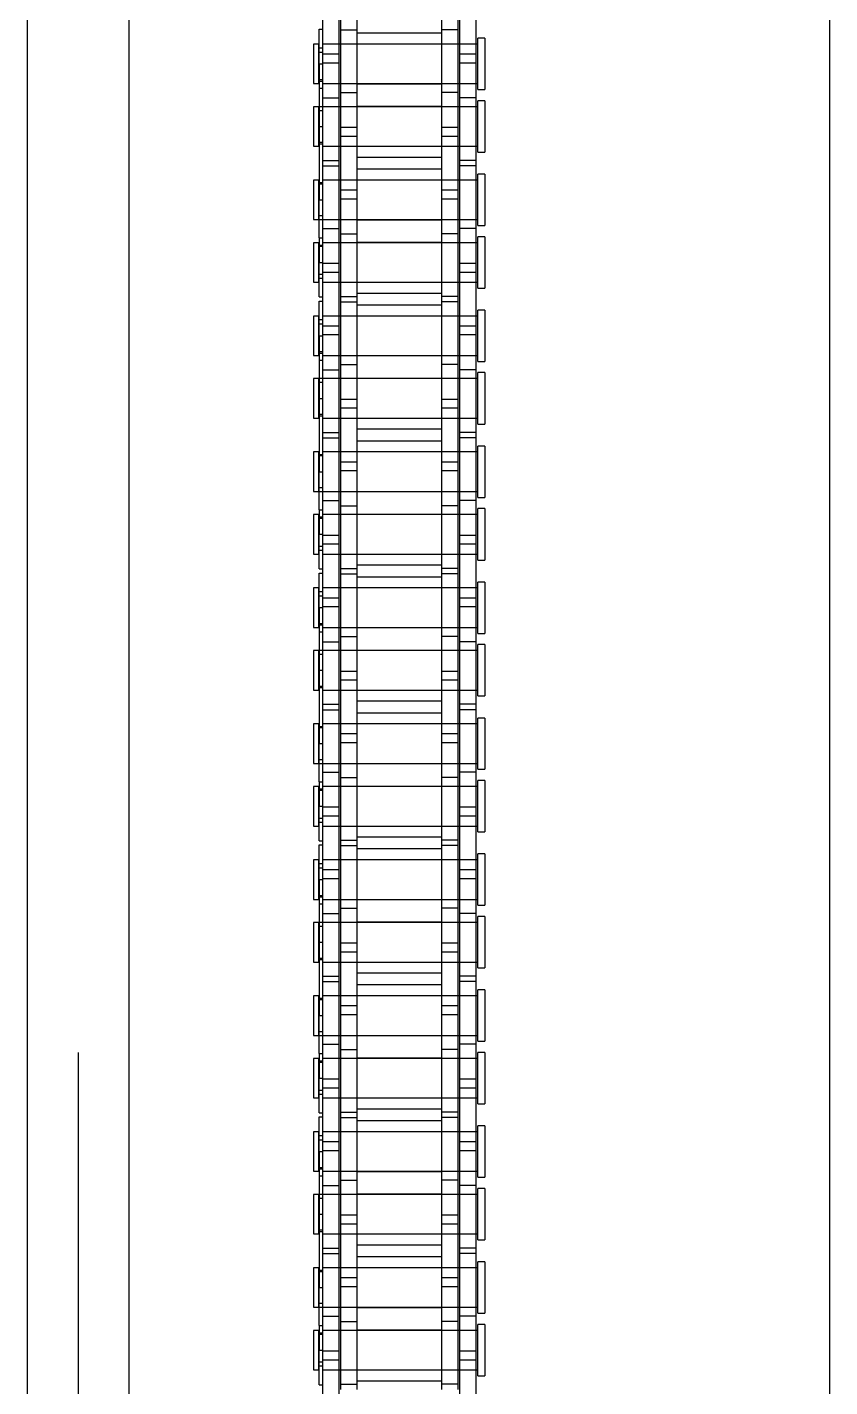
# Model space of a CAD drawing. Header units: metres. Extents: x 0 to 63075, y 0 to 44550.
# Drawn here: x 14315.3 to 14390.3, y 27706.1 to 27833.1 of the extents above; entities that cross this region are included whole.
import ezdxf

# ---------------------------------------------------------------- set-up
doc = ezdxf.new("R2010")
doc.units = ezdxf.units.M
doc.header["$LTSCALE"] = 75
doc.linetypes.add('HIDDEN2', pattern=[4.7625, 3.175, -1.5875])
for name, color, linetype in [('SDM', 7, 'Continuous'), ('SL4', 4, 'Continuous'), ('ST1', 7, 'HIDDEN2')]:
    doc.layers.add(name, color=color, linetype=linetype)

# ---------------------------------------------------------------- blocks, each defined once
blk = doc.blocks.new('A$Ca53c419a')
at = {"layer": 'SL4'}
for p, q in [((3664.71, 495.77), (2339.74, 495.77)), ((2339.74, 486.24), (3664.71, 486.24)), ((2339.74, 420.77), (3664.71, 420.77))]:
    blk.add_line(p, q, dxfattribs=at)
at = {"layer": 'ST1'}
for p, q in [((3664.71, 491), (2339.74, 491)), ((2339.74, 486.24), (3664.71, 486.24)), ((3281.57, 469), (3277.88, 469)), ((3277.88, 469), (3277.88, 468.53)), ((3281.57, 468.53), (3281.57, 469)), ((3287.42, 469), (3283.73, 469)), ((3283.73, 469), (3283.73, 468.53)), ((3287.42, 468.53), (3287.42, 469)), ((3294.27, 469), (3290.58, 469)), ((3290.58, 469), (3290.58, 468.53)), ((3294.27, 468.53), (3294.27, 469)), ((3300.12, 469), (3296.43, 469)), ((3296.43, 469), (3296.43, 468.53)), ((3300.12, 468.53), (3300.12, 469)), ((3306.97, 469), (3303.28, 469)), ((3303.28, 469), (3303.28, 468.53)), ((3306.97, 468.53), (3306.97, 469)), ((3312.82, 469), (3309.13, 469)), ((3309.13, 469), (3309.13, 468.53)), ((3312.82, 468.53), (3312.82, 469)), ((3319.67, 469), (3315.98, 469)), ((3315.98, 469), (3315.98, 468.53)), ((3319.67, 468.53), (3319.67, 469)), ((3325.52, 469), (3321.83, 469)), ((3321.83, 469), (3321.83, 468.53)), ((3325.52, 468.53), (3325.52, 469)), ((3332.37, 469), (3328.68, 469)), ((3328.68, 469), (3328.68, 468.53)), ((3332.37, 468.53), (3332.37, 469)), ((3338.22, 469), (3334.53, 469)), ((3334.53, 469), (3334.53, 468.53)), ((3338.22, 468.53), (3338.22, 469)), ((3345.07, 469), (3341.38, 469)), ((3341.38, 469), (3341.38, 468.53)), ((3345.07, 468.53), (3345.07, 469)), ((3350.92, 469), (3347.23, 469)), ((3347.23, 469), (3347.23, 468.53)), ((3350.92, 468.53), (3350.92, 469)), ((3357.77, 469), (3354.08, 469)), ((3354.08, 469), (3354.08, 468.53)), ((3357.77, 468.53), (3357.77, 469)), ((3363.62, 469), (3359.93, 469)), ((3359.93, 469), (3359.93, 468.53)), ((3363.62, 468.53), (3363.62, 469)), ((3370.47, 469), (3366.78, 469)), ((3366.78, 469), (3366.78, 468.53)), ((3370.47, 468.53), (3370.47, 469)), ((3376.32, 469), (3372.63, 469)), ((3372.63, 469), (3372.63, 468.53)), ((3376.32, 468.53), (3376.32, 469)), ((3383.17, 469), (3379.48, 469)), ((3379.48, 469), (3379.48, 468.53)), ((3383.17, 468.53), (3383.17, 469)), ((3389.02, 469), (3385.33, 469)), ((3385.33, 469), (3385.33, 468.53)), ((3389.02, 468.53), (3389.02, 469)), ((3395.87, 469), (3392.18, 469)), ((3392.18, 469), (3392.18, 468.53)), ((3395.87, 468.53), (3395.87, 469)), ((3401.72, 469), (3398.03, 469)), ((3398.03, 469), (3398.03, 468.53)), ((3401.72, 468.53), (3401.72, 469)), ((3278.8, 468.16), (3269.7, 468.16)), ((3276.5, 468.49), (3276.5, 468.16)), ((3276.5, 468.49), (3279.73, 468.49)), ((3277.88, 468.53), (3281.57, 468.53)), ((3277.88, 468.16), (3277.88, 466.64)), ((3277.88, 468.16), (3277.88, 453.66)), ((3278.25, 468.53), (3278.25, 468.16)), ((3278.62, 468.49), (3278.62, 468.16)), ((3279.66, 468.16), (3278.8, 468.16)), ((3278.8, 466.64), (3278.8, 468.16)), ((3288.75, 468.16), (3279.66, 468.16)), ((3279.66, 468.16), (3279.66, 466.64)), ((3279.73, 468.49), (3279.73, 468.16)), ((3282.02, 468.49), (3279.73, 468.49)), ((3281.2, 468.16), (3281.2, 468.53)), ((3281.35, 468.49), (3281.35, 468.16)), ((3281.57, 466.64), (3281.57, 468.16)), ((3281.57, 453.66), (3281.57, 468.16)), ((3282.02, 468.49), (3285.58, 468.49)), ((3282.02, 468.49), (3282.02, 468.16)), ((3282.9, 468.16), (3282.9, 466.64)), ((3283.73, 468.53), (3287.42, 468.53)), ((3283.73, 468.49), (3283.73, 466.64)), ((3283.73, 468.16), (3283.73, 453.66)), ((3284.1, 468.53), (3284.1, 468.16)), ((3285.58, 468.49), (3285.58, 468.16)), ((3298.28, 468.49), (3285.58, 468.49)), ((3287.05, 468.16), (3287.05, 468.53)), ((3287.19, 468.49), (3287.19, 468.16)), ((3287.42, 466.64), (3287.42, 468.16)), ((3287.42, 453.66), (3287.42, 468.16)), ((3288.75, 468.16), (3288.75, 466.64)), ((3295.1, 468.16), (3288.75, 468.16)), ((3289.25, 468.16), (3289.25, 466.64)), ((3290.58, 468.53), (3294.27, 468.53)), ((3290.58, 468.16), (3290.58, 466.64)), ((3290.58, 468.16), (3290.58, 453.66)), ((3290.81, 468.49), (3290.81, 468.16)), ((3290.95, 468.53), (3290.95, 468.16)), ((3292.43, 468.49), (3292.43, 468.16)), ((3293.9, 468.16), (3293.9, 468.53)), ((3294.27, 466.64), (3294.27, 468.49)), ((3294.27, 453.66), (3294.27, 468.16)), ((3295.1, 468.16), (3295.1, 466.64)), ((3304.2, 468.16), (3295.1, 468.16)), ((3295.98, 468.16), (3295.98, 468.49)), ((3296.43, 468.53), (3300.12, 468.53)), ((3296.43, 468.16), (3296.43, 466.64)), ((3296.43, 468.16), (3296.43, 453.66)), ((3296.66, 468.49), (3296.66, 468.16)), ((3296.8, 468.53), (3296.8, 468.16)), ((3298.28, 468.49), (3298.28, 468.16)), ((3298.28, 468.49), (3301.51, 468.49)), ((3298.35, 466.64), (3298.35, 468.16)), ((3299.21, 468.16), (3299.21, 466.64)), ((3299.38, 468.49), (3299.38, 468.16)), ((3299.75, 468.16), (3299.75, 468.53)), ((3300.12, 466.64), (3300.12, 468.16)), ((3300.12, 453.66), (3300.12, 468.16)), ((3301.51, 468.49), (3301.51, 468.16)), ((3301.9, 468.49), (3301.9, 468.16)), ((3301.9, 468.49), (3305.13, 468.49)), ((3303.28, 468.53), (3306.97, 468.53)), ((3303.28, 468.16), (3303.28, 466.64)), ((3303.28, 468.16), (3303.28, 453.66)), ((3303.65, 468.53), (3303.65, 468.16)), ((3304.02, 468.49), (3304.02, 468.16)), ((3305.06, 468.16), (3304.2, 468.16)), ((3304.2, 466.64), (3304.2, 468.16)), ((3314.15, 468.16), (3305.06, 468.16)), ((3305.06, 468.16), (3305.06, 466.64)), ((3305.13, 468.49), (3305.13, 468.16)), ((3307.42, 468.49), (3305.13, 468.49)), ((3306.6, 468.16), (3306.6, 468.53)), ((3306.75, 468.49), (3306.75, 468.16)), ((3306.97, 466.64), (3306.97, 468.16)), ((3306.97, 453.66), (3306.97, 468.16)), ((3307.42, 468.49), (3310.98, 468.49)), ((3307.42, 468.49), (3307.42, 468.16)), ((3308.3, 468.16), (3308.3, 466.64)), ((3309.13, 468.53), (3312.82, 468.53)), ((3309.13, 468.49), (3309.13, 466.64)), ((3309.13, 468.16), (3309.13, 453.66)), ((3309.5, 468.53), (3309.5, 468.16)), ((3310.98, 468.49), (3310.98, 468.16)), ((3323.68, 468.49), (3310.98, 468.49)), ((3312.45, 468.16), (3312.45, 468.53)), ((3312.59, 468.49), (3312.59, 468.16)), ((3312.82, 466.64), (3312.82, 468.16)), ((3312.82, 453.66), (3312.82, 468.16)), ((3314.15, 468.16), (3314.15, 466.64)), ((3320.5, 468.16), (3314.15, 468.16)), ((3314.65, 468.16), (3314.65, 466.64)), ((3315.98, 468.53), (3319.67, 468.53)), ((3315.98, 468.16), (3315.98, 466.64)), ((3315.98, 468.16), (3315.98, 453.66)), ((3316.21, 468.49), (3316.21, 468.16)), ((3316.35, 468.53), (3316.35, 468.16)), ((3317.83, 468.49), (3317.83, 468.16)), ((3319.3, 468.16), (3319.3, 468.53)), ((3319.67, 466.64), (3319.67, 468.49)), ((3319.67, 453.66), (3319.67, 468.16)), ((3320.5, 468.16), (3320.5, 466.64)), ((3329.6, 468.16), (3320.5, 468.16)), ((3321.38, 468.16), (3321.38, 468.49)), ((3321.83, 468.53), (3325.52, 468.53)), ((3321.83, 468.16), (3321.83, 466.64)), ((3321.83, 468.16), (3321.83, 453.66)), ((3322.06, 468.49), (3322.06, 468.16)), ((3322.2, 468.53), (3322.2, 468.16)), ((3323.68, 468.49), (3323.68, 468.16)), ((3323.68, 468.49), (3326.91, 468.49)), ((3323.75, 466.64), (3323.75, 468.16)), ((3324.61, 468.16), (3324.61, 466.64)), ((3324.78, 468.49), (3324.78, 468.16)), ((3325.15, 468.16), (3325.15, 468.53)), ((3325.52, 466.64), (3325.52, 468.16)), ((3325.52, 453.66), (3325.52, 468.16)), ((3326.91, 468.49), (3326.91, 468.16)), ((3327.3, 468.49), (3327.3, 468.16)), ((3327.3, 468.49), (3330.53, 468.49)), ((3328.68, 468.53), (3332.37, 468.53)), ((3328.68, 468.16), (3328.68, 466.64)), ((3328.68, 468.16), (3328.68, 453.66)), ((3329.05, 468.53), (3329.05, 468.16)), ((3329.42, 468.49), (3329.42, 468.16)), ((3330.46, 468.16), (3329.6, 468.16)), ((3329.6, 466.64), (3329.6, 468.16)), ((3339.55, 468.16), (3330.46, 468.16)), ((3330.46, 468.16), (3330.46, 466.64)), ((3330.53, 468.49), (3330.53, 468.16)), ((3332.82, 468.49), (3330.53, 468.49)), ((3332, 468.16), (3332, 468.53)), ((3332.15, 468.49), (3332.15, 468.16)), ((3332.37, 466.64), (3332.37, 468.16)), ((3332.37, 453.66), (3332.37, 468.16)), ((3332.82, 468.49), (3336.38, 468.49)), ((3332.82, 468.49), (3332.82, 468.16)), ((3333.7, 468.16), (3333.7, 466.64)), ((3334.53, 468.53), (3338.22, 468.53)), ((3334.53, 468.49), (3334.53, 466.64)), ((3334.53, 468.16), (3334.53, 453.66)), ((3334.9, 468.53), (3334.9, 468.16)), ((3336.38, 468.49), (3336.38, 468.16)), ((3349.08, 468.49), (3336.38, 468.49)), ((3337.85, 468.16), (3337.85, 468.53)), ((3337.99, 468.49), (3337.99, 468.16)), ((3338.22, 466.64), (3338.22, 468.16)), ((3338.22, 453.66), (3338.22, 468.16)), ((3339.55, 468.16), (3339.55, 466.64)), ((3345.9, 468.16), (3339.55, 468.16)), ((3340.05, 468.16), (3340.05, 466.64)), ((3341.38, 468.53), (3345.07, 468.53)), ((3341.38, 468.16), (3341.38, 466.64)), ((3341.38, 468.16), (3341.38, 453.66)), ((3341.61, 468.49), (3341.61, 468.16)), ((3341.75, 468.53), (3341.75, 468.16)), ((3343.23, 468.49), (3343.23, 468.16)), ((3344.7, 468.16), (3344.7, 468.53)), ((3345.07, 466.64), (3345.07, 468.49)), ((3345.07, 453.66), (3345.07, 468.16)), ((3345.9, 468.16), (3345.9, 466.64)), ((3355, 468.16), (3345.9, 468.16)), ((3346.78, 468.16), (3346.78, 468.49)), ((3347.23, 468.53), (3350.92, 468.53)), ((3347.23, 468.16), (3347.23, 466.64)), ((3347.23, 468.16), (3347.23, 453.66)), ((3347.46, 468.49), (3347.46, 468.16)), ((3347.6, 468.53), (3347.6, 468.16)), ((3349.08, 468.49), (3349.08, 468.16)), ((3349.08, 468.49), (3352.31, 468.49)), ((3349.15, 466.64), (3349.15, 468.16)), ((3350.01, 468.16), (3350.01, 466.64)), ((3350.18, 468.49), (3350.18, 468.16)), ((3350.55, 468.16), (3350.55, 468.53)), ((3350.92, 466.64), (3350.92, 468.16)), ((3350.92, 453.66), (3350.92, 468.16)), ((3352.31, 468.49), (3352.31, 468.16)), ((3352.7, 468.49), (3352.7, 468.16)), ((3352.7, 468.49), (3355.93, 468.49)), ((3354.08, 468.53), (3357.77, 468.53)), ((3354.08, 468.16), (3354.08, 466.64)), ((3354.08, 468.16), (3354.08, 453.66)), ((3354.45, 468.53), (3354.45, 468.16)), ((3354.82, 468.49), (3354.82, 468.16)), ((3355.86, 468.16), (3355, 468.16)), ((3355, 466.64), (3355, 468.16)), ((3364.95, 468.16), (3355.86, 468.16)), ((3355.86, 468.16), (3355.86, 466.64)), ((3355.93, 468.49), (3355.93, 468.16)), ((3358.22, 468.49), (3355.93, 468.49)), ((3357.4, 468.16), (3357.4, 468.53)), ((3357.55, 468.49), (3357.55, 468.16)), ((3357.77, 466.64), (3357.77, 468.16)), ((3357.77, 453.66), (3357.77, 468.16)), ((3358.22, 468.49), (3361.78, 468.49)), ((3358.22, 468.49), (3358.22, 468.16)), ((3359.1, 468.16), (3359.1, 466.64)), ((3359.93, 468.53), (3363.62, 468.53)), ((3359.93, 468.49), (3359.93, 466.64)), ((3359.93, 468.16), (3359.93, 453.66)), ((3360.3, 468.53), (3360.3, 468.16)), ((3361.78, 468.49), (3361.78, 468.16)), ((3374.48, 468.49), (3361.78, 468.49)), ((3363.25, 468.16), (3363.25, 468.53)), ((3363.39, 468.49), (3363.39, 468.16)), ((3363.62, 466.64), (3363.62, 468.16)), ((3363.62, 453.66), (3363.62, 468.16)), ((3364.95, 468.16), (3364.95, 466.64)), ((3371.3, 468.16), (3364.95, 468.16)), ((3365.45, 468.16), (3365.45, 466.64)), ((3366.78, 468.53), (3370.47, 468.53)), ((3366.78, 468.16), (3366.78, 466.64)), ((3366.78, 468.16), (3366.78, 453.66)), ((3367.01, 468.49), (3367.01, 468.16)), ((3367.15, 468.53), (3367.15, 468.16)), ((3368.63, 468.49), (3368.63, 468.16)), ((3370.1, 468.16), (3370.1, 468.53)), ((3370.47, 466.64), (3370.47, 468.49)), ((3370.47, 453.66), (3370.47, 468.16)), ((3371.3, 468.16), (3371.3, 466.64)), ((3380.4, 468.16), (3371.3, 468.16)), ((3372.18, 468.16), (3372.18, 468.49)), ((3372.63, 468.53), (3376.32, 468.53)), ((3372.63, 468.16), (3372.63, 466.64)), ((3372.63, 468.16), (3372.63, 453.66)), ((3372.86, 468.49), (3372.86, 468.16)), ((3373, 468.53), (3373, 468.16)), ((3374.48, 468.49), (3374.48, 468.16)), ((3374.48, 468.49), (3377.71, 468.49)), ((3374.55, 466.64), (3374.55, 468.16)), ((3375.41, 468.16), (3375.41, 466.64)), ((3375.58, 468.49), (3375.58, 468.16)), ((3375.95, 468.16), (3375.95, 468.53)), ((3376.32, 466.64), (3376.32, 468.16)), ((3376.32, 453.66), (3376.32, 468.16)), ((3377.71, 468.49), (3377.71, 468.16)), ((3378.1, 468.49), (3378.1, 468.16)), ((3378.1, 468.49), (3381.33, 468.49)), ((3379.48, 468.53), (3383.17, 468.53)), ((3379.48, 468.16), (3379.48, 466.64)), ((3379.48, 468.16), (3379.48, 453.66)), ((3379.85, 468.53), (3379.85, 468.16)), ((3380.22, 468.49), (3380.22, 468.16)), ((3381.26, 468.16), (3380.4, 468.16)), ((3380.4, 466.64), (3380.4, 468.16)), ((3390.35, 468.16), (3381.26, 468.16)), ((3381.26, 468.16), (3381.26, 466.64)), ((3381.33, 468.49), (3381.33, 468.16)), ((3383.62, 468.49), (3381.33, 468.49)), ((3382.8, 468.16), (3382.8, 468.53)), ((3382.95, 468.49), (3382.95, 468.16)), ((3383.17, 466.64), (3383.17, 468.16)), ((3383.17, 453.66), (3383.17, 468.16)), ((3383.62, 468.49), (3387.18, 468.49)), ((3383.62, 468.49), (3383.62, 468.16)), ((3384.5, 468.16), (3384.5, 466.64)), ((3385.33, 468.53), (3389.02, 468.53)), ((3385.33, 468.49), (3385.33, 466.64)), ((3385.33, 468.16), (3385.33, 453.66)), ((3385.7, 468.53), (3385.7, 468.16)), ((3387.18, 468.49), (3387.18, 468.16)), ((3399.88, 468.49), (3387.18, 468.49)), ((3388.65, 468.16), (3388.65, 468.53)), ((3388.79, 468.49), (3388.79, 468.16)), ((3389.02, 466.64), (3389.02, 468.16)), ((3389.02, 453.66), (3389.02, 468.16)), ((3390.35, 468.16), (3390.35, 466.64)), ((3396.7, 468.16), (3390.35, 468.16)), ((3390.85, 468.16), (3390.85, 466.64)), ((3392.18, 468.53), (3395.87, 468.53)), ((3392.18, 468.16), (3392.18, 466.64)), ((3392.18, 468.16), (3392.18, 453.66)), ((3392.41, 468.49), (3392.41, 468.16)), ((3392.55, 468.53), (3392.55, 468.16)), ((3394.03, 468.49), (3394.03, 468.16)), ((3395.5, 468.16), (3395.5, 468.53)), ((3395.87, 466.64), (3395.87, 468.49)), ((3395.87, 453.66), (3395.87, 468.16)), ((3396.7, 468.16), (3396.7, 466.64)), ((3405.8, 468.16), (3396.7, 468.16)), ((3397.58, 468.16), (3397.58, 468.49)), ((3398.03, 468.53), (3401.72, 468.53)), ((3398.03, 468.16), (3398.03, 466.64)), ((3398.03, 468.16), (3398.03, 453.66)), ((3398.26, 468.49), (3398.26, 468.16)), ((3398.4, 468.53), (3398.4, 468.16)), ((3399.88, 468.49), (3399.88, 468.16)), ((3399.88, 468.49), (3403.11, 468.49)), ((3399.95, 466.64), (3399.95, 468.16)), ((3400.81, 468.16), (3400.81, 466.64)), ((3400.98, 468.49), (3400.98, 468.16)), ((3401.35, 468.16), (3401.35, 468.53)), ((3401.72, 466.64), (3401.72, 468.16)), ((3401.72, 453.66), (3401.72, 468.16)), ((3403.11, 468.49), (3403.11, 468.16)), ((3278.8, 466.64), (3269.7, 466.64)), ((3282.4, 466.49), (3276.05, 466.49)), ((3276.55, 466.49), (3276.55, 464.97)), ((3277.88, 466.49), (3277.88, 464.97)), ((3279.66, 466.64), (3278.8, 466.64)), ((3288.75, 466.64), (3279.66, 466.64)), ((3281.57, 464.97), (3281.57, 466.49)), ((3282.4, 466.49), (3282.4, 464.97)), ((3291.5, 466.49), (3282.4, 466.49)), ((3283.73, 466.49), (3283.73, 464.97)), ((3285.65, 464.97), (3285.65, 466.49)), ((3286.51, 466.49), (3286.51, 464.97)), ((3287.42, 464.97), (3287.42, 466.49)), ((3295.1, 466.64), (3288.75, 466.64)), ((3290.58, 466.49), (3290.58, 464.97)), ((3292.36, 466.49), (3291.5, 466.49)), ((3291.5, 464.97), (3291.5, 466.49)), ((3301.45, 466.49), (3292.36, 466.49)), ((3292.36, 466.49), (3292.36, 464.97)), ((3294.27, 464.97), (3294.27, 466.49)), ((3304.2, 466.64), (3295.1, 466.64)), ((3295.6, 466.49), (3295.6, 464.97)), ((3296.43, 466.49), (3296.43, 464.97)), ((3300.12, 464.97), (3300.12, 466.49)), ((3301.45, 466.49), (3301.45, 464.97)), ((3307.8, 466.49), (3301.45, 466.49)), ((3301.95, 466.49), (3301.95, 464.97)), ((3303.28, 466.49), (3303.28, 464.97)), ((3305.06, 466.64), (3304.2, 466.64)), ((3314.15, 466.64), (3305.06, 466.64)), ((3306.97, 464.97), (3306.97, 466.49)), ((3307.8, 466.49), (3307.8, 464.97)), ((3316.9, 466.49), (3307.8, 466.49)), ((3309.13, 466.49), (3309.13, 464.97)), ((3311.05, 464.97), (3311.05, 466.49)), ((3311.91, 466.49), (3311.91, 464.97)), ((3312.82, 464.97), (3312.82, 466.49)), ((3320.5, 466.64), (3314.15, 466.64)), ((3315.98, 466.49), (3315.98, 464.97)), ((3317.76, 466.49), (3316.9, 466.49)), ((3316.9, 464.97), (3316.9, 466.49)), ((3326.85, 466.49), (3317.76, 466.49)), ((3317.76, 466.49), (3317.76, 464.97)), ((3319.67, 464.97), (3319.67, 466.49)), ((3329.6, 466.64), (3320.5, 466.64)), ((3321, 466.49), (3321, 464.97)), ((3321.83, 466.49), (3321.83, 464.97)), ((3325.52, 464.97), (3325.52, 466.49)), ((3326.85, 466.49), (3326.85, 464.97)), ((3333.2, 466.49), (3326.85, 466.49)), ((3327.35, 466.49), (3327.35, 464.97)), ((3328.68, 466.49), (3328.68, 464.97)), ((3330.46, 466.64), (3329.6, 466.64)), ((3339.55, 466.64), (3330.46, 466.64)), ((3332.37, 464.97), (3332.37, 466.49)), ((3333.2, 466.49), (3333.2, 464.97)), ((3342.3, 466.49), (3333.2, 466.49)), ((3334.53, 466.49), (3334.53, 464.97)), ((3336.45, 464.97), (3336.45, 466.49)), ((3337.31, 466.49), (3337.31, 464.97)), ((3338.22, 464.97), (3338.22, 466.49)), ((3345.9, 466.64), (3339.55, 466.64)), ((3341.38, 466.49), (3341.38, 464.97)), ((3343.16, 466.49), (3342.3, 466.49)), ((3342.3, 464.97), (3342.3, 466.49)), ((3352.25, 466.49), (3343.16, 466.49)), ((3343.16, 466.49), (3343.16, 464.97)), ((3345.07, 464.97), (3345.07, 466.49)), ((3355, 466.64), (3345.9, 466.64)), ((3346.4, 466.49), (3346.4, 464.97)), ((3347.23, 466.49), (3347.23, 464.97)), ((3350.92, 464.97), (3350.92, 466.49)), ((3352.25, 466.49), (3352.25, 464.97)), ((3358.6, 466.49), (3352.25, 466.49)), ((3352.75, 466.49), (3352.75, 464.97)), ((3354.08, 466.49), (3354.08, 464.97)), ((3355.86, 466.64), (3355, 466.64)), ((3364.95, 466.64), (3355.86, 466.64)), ((3357.77, 464.97), (3357.77, 466.49)), ((3358.6, 466.49), (3358.6, 464.97)), ((3367.7, 466.49), (3358.6, 466.49)), ((3359.93, 466.49), (3359.93, 464.97)), ((3361.85, 464.97), (3361.85, 466.49)), ((3362.71, 466.49), (3362.71, 464.97)), ((3363.62, 464.97), (3363.62, 466.49)), ((3371.3, 466.64), (3364.95, 466.64)), ((3366.78, 466.49), (3366.78, 464.97)), ((3368.56, 466.49), (3367.7, 466.49)), ((3367.7, 464.97), (3367.7, 466.49)), ((3377.65, 466.49), (3368.56, 466.49)), ((3368.56, 466.49), (3368.56, 464.97)), ((3370.47, 464.97), (3370.47, 466.49)), ((3380.4, 466.64), (3371.3, 466.64)), ((3371.8, 466.49), (3371.8, 464.97)), ((3372.63, 466.49), (3372.63, 464.97)), ((3376.32, 464.97), (3376.32, 466.49)), ((3377.65, 466.49), (3377.65, 464.97)), ((3384, 466.49), (3377.65, 466.49)), ((3378.15, 466.49), (3378.15, 464.97)), ((3379.48, 466.49), (3379.48, 464.97)), ((3381.26, 466.64), (3380.4, 466.64)), ((3390.35, 466.64), (3381.26, 466.64)), ((3383.17, 464.97), (3383.17, 466.49)), ((3384, 466.49), (3384, 464.97)), ((3393.1, 466.49), (3384, 466.49)), ((3385.33, 466.49), (3385.33, 464.97)), ((3387.25, 464.97), (3387.25, 466.49)), ((3388.11, 466.49), (3388.11, 464.97)), ((3389.02, 464.97), (3389.02, 466.49)), ((3396.7, 466.64), (3390.35, 466.64)), ((3392.18, 466.49), (3392.18, 464.97)), ((3393.96, 466.49), (3393.1, 466.49)), ((3393.1, 464.97), (3393.1, 466.49)), ((3403.05, 466.49), (3393.96, 466.49)), ((3393.96, 466.49), (3393.96, 464.97)), ((3395.87, 464.97), (3395.87, 466.49)), ((3405.8, 466.64), (3396.7, 466.64)), ((3397.2, 466.49), (3397.2, 464.97)), ((3398.03, 466.49), (3398.03, 464.97)), ((3401.72, 464.97), (3401.72, 466.49)), ((3403.05, 466.49), (3403.05, 464.97)), ((3409.4, 466.49), (3403.05, 466.49)), ((3282.4, 464.97), (3276.05, 464.97)), ((3276.84, 457.04), (3276.84, 464.97)), ((3277.88, 464.97), (3277.88, 457.04)), ((3281.57, 457.04), (3281.57, 464.97)), ((3281.62, 464.97), (3281.62, 457.04)), ((3291.5, 464.97), (3282.4, 464.97)), ((3283.69, 457.04), (3283.69, 464.97)), ((3283.73, 464.97), (3283.73, 457.04)), ((3287.42, 457.04), (3287.42, 464.97)), ((3288.47, 464.97), (3288.47, 457.04)), ((3289.54, 457.04), (3289.54, 464.97)), ((3290.58, 464.97), (3290.58, 457.04)), ((3292.36, 464.97), (3291.5, 464.97)), ((3301.45, 464.97), (3292.36, 464.97)), ((3294.27, 457.04), (3294.27, 464.97)), ((3294.32, 464.97), (3294.32, 457.04)), ((3296.39, 457.04), (3296.39, 464.97)), ((3296.43, 464.97), (3296.43, 457.04)), ((3300.12, 457.04), (3300.12, 464.97)), ((3301.17, 464.97), (3301.17, 457.04)), ((3307.8, 464.97), (3301.45, 464.97)), ((3302.24, 457.04), (3302.24, 464.97)), ((3303.28, 464.97), (3303.28, 457.04)), ((3306.97, 457.04), (3306.97, 464.97)), ((3307.02, 464.97), (3307.02, 457.04)), ((3316.9, 464.97), (3307.8, 464.97)), ((3309.09, 457.04), (3309.09, 464.97)), ((3309.13, 464.97), (3309.13, 457.04)), ((3312.82, 457.04), (3312.82, 464.97)), ((3313.87, 464.97), (3313.87, 457.04)), ((3314.94, 457.04), (3314.94, 464.97)), ((3315.98, 464.97), (3315.98, 457.04)), ((3317.76, 464.97), (3316.9, 464.97)), ((3326.85, 464.97), (3317.76, 464.97)), ((3319.67, 457.04), (3319.67, 464.97)), ((3319.72, 464.97), (3319.72, 457.04)), ((3321.79, 457.04), (3321.79, 464.97)), ((3321.83, 464.97), (3321.83, 457.04)), ((3325.52, 457.04), (3325.52, 464.97)), ((3326.57, 464.97), (3326.57, 457.04)), ((3333.2, 464.97), (3326.85, 464.97)), ((3327.64, 457.04), (3327.64, 464.97)), ((3328.68, 464.97), (3328.68, 457.04)), ((3332.37, 457.04), (3332.37, 464.97)), ((3332.42, 464.97), (3332.42, 457.04)), ((3342.3, 464.97), (3333.2, 464.97)), ((3334.49, 457.04), (3334.49, 464.97)), ((3334.53, 464.97), (3334.53, 457.04)), ((3338.22, 457.04), (3338.22, 464.97)), ((3339.27, 464.97), (3339.27, 457.04)), ((3340.34, 457.04), (3340.34, 464.97)), ((3341.38, 464.97), (3341.38, 457.04)), ((3343.16, 464.97), (3342.3, 464.97)), ((3352.25, 464.97), (3343.16, 464.97)), ((3345.07, 457.04), (3345.07, 464.97)), ((3345.12, 464.97), (3345.12, 457.04)), ((3347.19, 457.04), (3347.19, 464.97)), ((3347.23, 464.97), (3347.23, 457.04)), ((3350.92, 457.04), (3350.92, 464.97)), ((3351.97, 464.97), (3351.97, 457.04)), ((3358.6, 464.97), (3352.25, 464.97)), ((3353.04, 457.04), (3353.04, 464.97)), ((3354.08, 464.97), (3354.08, 457.04)), ((3357.77, 457.04), (3357.77, 464.97)), ((3357.82, 464.97), (3357.82, 457.04)), ((3367.7, 464.97), (3358.6, 464.97)), ((3359.89, 457.04), (3359.89, 464.97)), ((3359.93, 464.97), (3359.93, 457.04)), ((3363.62, 457.04), (3363.62, 464.97)), ((3364.67, 464.97), (3364.67, 457.04)), ((3365.74, 457.04), (3365.74, 464.97)), ((3366.78, 464.97), (3366.78, 457.04)), ((3368.56, 464.97), (3367.7, 464.97)), ((3377.65, 464.97), (3368.56, 464.97)), ((3370.47, 457.04), (3370.47, 464.97)), ((3370.52, 464.97), (3370.52, 457.04)), ((3372.59, 457.04), (3372.59, 464.97)), ((3372.63, 464.97), (3372.63, 457.04)), ((3376.32, 457.04), (3376.32, 464.97)), ((3377.37, 464.97), (3377.37, 457.04)), ((3384, 464.97), (3377.65, 464.97)), ((3378.44, 457.04), (3378.44, 464.97)), ((3379.48, 464.97), (3379.48, 457.04)), ((3383.17, 457.04), (3383.17, 464.97)), ((3383.22, 464.97), (3383.22, 457.04)), ((3393.1, 464.97), (3384, 464.97)), ((3385.29, 457.04), (3385.29, 464.97)), ((3385.33, 464.97), (3385.33, 457.04)), ((3389.02, 457.04), (3389.02, 464.97)), ((3390.07, 464.97), (3390.07, 457.04)), ((3391.14, 457.04), (3391.14, 464.97)), ((3392.18, 464.97), (3392.18, 457.04)), ((3393.96, 464.97), (3393.1, 464.97)), ((3403.05, 464.97), (3393.96, 464.97)), ((3395.87, 457.04), (3395.87, 464.97)), ((3395.92, 464.97), (3395.92, 457.04)), ((3397.99, 457.04), (3397.99, 464.97)), ((3398.03, 464.97), (3398.03, 457.04)), ((3401.72, 457.04), (3401.72, 464.97)), ((3402.77, 464.97), (3402.77, 457.04)), ((3409.4, 464.97), (3403.05, 464.97)), ((3282.4, 457.04), (3276.05, 457.04)), ((3276.55, 455.52), (3276.55, 457.04)), ((3277.88, 457.04), (3277.88, 455.52)), ((3281.57, 455.52), (3281.57, 457.04)), ((3282.4, 455.52), (3282.4, 457.04)), ((3291.5, 457.04), (3282.4, 457.04)), ((3283.73, 457.04), (3283.73, 455.52)), ((3285.65, 455.52), (3285.65, 457.04)), ((3286.51, 457.04), (3286.51, 455.52)), ((3287.42, 455.52), (3287.42, 457.04)), ((3290.58, 457.04), (3290.58, 455.52)), ((3292.36, 457.04), (3291.5, 457.04)), ((3291.5, 455.52), (3291.5, 457.04)), ((3301.45, 457.04), (3292.36, 457.04)), ((3292.36, 457.04), (3292.36, 455.52)), ((3294.27, 455.52), (3294.27, 457.04)), ((3295.6, 455.52), (3295.6, 457.04)), ((3296.43, 457.04), (3296.43, 455.52)), ((3300.12, 455.52), (3300.12, 457.04)), ((3301.45, 455.52), (3301.45, 457.04)), ((3307.8, 457.04), (3301.45, 457.04)), ((3301.95, 455.52), (3301.95, 457.04)), ((3303.28, 457.04), (3303.28, 455.52)), ((3306.97, 455.52), (3306.97, 457.04)), ((3307.8, 455.52), (3307.8, 457.04)), ((3316.9, 457.04), (3307.8, 457.04)), ((3309.13, 457.04), (3309.13, 455.52)), ((3311.05, 455.52), (3311.05, 457.04)), ((3311.91, 457.04), (3311.91, 455.52)), ((3312.82, 455.52), (3312.82, 457.04)), ((3315.98, 457.04), (3315.98, 455.52)), ((3317.76, 457.04), (3316.9, 457.04)), ((3316.9, 455.52), (3316.9, 457.04)), ((3326.85, 457.04), (3317.76, 457.04)), ((3317.76, 457.04), (3317.76, 455.52)), ((3319.67, 455.52), (3319.67, 457.04)), ((3321, 455.52), (3321, 457.04)), ((3321.83, 457.04), (3321.83, 455.52)), ((3325.52, 455.52), (3325.52, 457.04)), ((3326.85, 455.52), (3326.85, 457.04)), ((3333.2, 457.04), (3326.85, 457.04)), ((3327.35, 455.52), (3327.35, 457.04)), ((3328.68, 457.04), (3328.68, 455.52)), ((3332.37, 455.52), (3332.37, 457.04)), ((3333.2, 455.52), (3333.2, 457.04)), ((3342.3, 457.04), (3333.2, 457.04)), ((3334.53, 457.04), (3334.53, 455.52)), ((3336.45, 455.52), (3336.45, 457.04)), ((3337.31, 457.04), (3337.31, 455.52)), ((3338.22, 455.52), (3338.22, 457.04)), ((3341.38, 457.04), (3341.38, 455.52)), ((3343.16, 457.04), (3342.3, 457.04)), ((3342.3, 455.52), (3342.3, 457.04)), ((3352.25, 457.04), (3343.16, 457.04)), ((3343.16, 457.04), (3343.16, 455.52)), ((3345.07, 455.52), (3345.07, 457.04)), ((3346.4, 455.52), (3346.4, 457.04)), ((3347.23, 457.04), (3347.23, 455.52)), ((3350.92, 455.52), (3350.92, 457.04)), ((3352.25, 455.52), (3352.25, 457.04)), ((3358.6, 457.04), (3352.25, 457.04)), ((3352.75, 455.52), (3352.75, 457.04)), ((3354.08, 457.04), (3354.08, 455.52)), ((3357.77, 455.52), (3357.77, 457.04)), ((3358.6, 455.52), (3358.6, 457.04)), ((3367.7, 457.04), (3358.6, 457.04)), ((3359.93, 457.04), (3359.93, 455.52)), ((3361.85, 455.52), (3361.85, 457.04)), ((3362.71, 457.04), (3362.71, 455.52)), ((3363.62, 455.52), (3363.62, 457.04)), ((3366.78, 457.04), (3366.78, 455.52)), ((3368.56, 457.04), (3367.7, 457.04)), ((3367.7, 455.52), (3367.7, 457.04)), ((3377.65, 457.04), (3368.56, 457.04)), ((3368.56, 457.04), (3368.56, 455.52)), ((3370.47, 455.52), (3370.47, 457.04)), ((3371.8, 455.52), (3371.8, 457.04)), ((3372.63, 457.04), (3372.63, 455.52)), ((3376.32, 455.52), (3376.32, 457.04)), ((3377.65, 455.52), (3377.65, 457.04)), ((3384, 457.04), (3377.65, 457.04)), ((3378.15, 455.52), (3378.15, 457.04)), ((3379.48, 457.04), (3379.48, 455.52)), ((3383.17, 455.52), (3383.17, 457.04)), ((3384, 455.52), (3384, 457.04)), ((3393.1, 457.04), (3384, 457.04)), ((3385.33, 457.04), (3385.33, 455.52)), ((3387.25, 455.52), (3387.25, 457.04)), ((3388.11, 457.04), (3388.11, 455.52)), ((3389.02, 455.52), (3389.02, 457.04)), ((3392.18, 457.04), (3392.18, 455.52)), ((3393.96, 457.04), (3393.1, 457.04)), ((3393.1, 455.52), (3393.1, 457.04)), ((3403.05, 457.04), (3393.96, 457.04)), ((3393.96, 457.04), (3393.96, 455.52)), ((3395.87, 455.52), (3395.87, 457.04)), ((3397.2, 455.52), (3397.2, 457.04)), ((3398.03, 457.04), (3398.03, 455.52)), ((3401.72, 455.52), (3401.72, 457.04)), ((3403.05, 455.52), (3403.05, 457.04)), ((3409.4, 457.04), (3403.05, 457.04)), ((3278.8, 455.36), (3269.7, 455.36)), ((3282.4, 455.52), (3276.05, 455.52)), ((3277.88, 455.36), (3277.88, 453.84)), ((3279.66, 455.36), (3278.8, 455.36)), ((3278.8, 453.84), (3278.8, 455.36)), ((3288.75, 455.36), (3279.66, 455.36)), ((3279.66, 455.36), (3279.66, 453.84)), ((3281.57, 453.84), (3281.57, 455.36)), ((3291.5, 455.52), (3282.4, 455.52)), ((3282.9, 453.84), (3282.9, 455.36)), ((3283.73, 455.36), (3283.73, 453.84)), ((3287.42, 453.84), (3287.42, 455.36)), ((3288.75, 453.84), (3288.75, 455.36)), ((3295.1, 455.36), (3288.75, 455.36)), ((3289.25, 453.84), (3289.25, 455.36)), ((3290.58, 455.36), (3290.58, 453.84)), ((3292.36, 455.52), (3291.5, 455.52)), ((3301.45, 455.52), (3292.36, 455.52)), ((3294.27, 453.84), (3294.27, 455.36)), ((3295.1, 453.84), (3295.1, 455.36)), ((3304.2, 455.36), (3295.1, 455.36)), ((3296.43, 455.36), (3296.43, 453.84)), ((3298.35, 453.84), (3298.35, 455.36)), ((3299.21, 455.36), (3299.21, 453.84)), ((3300.12, 453.84), (3300.12, 455.36)), ((3307.8, 455.52), (3301.45, 455.52)), ((3303.28, 455.36), (3303.28, 453.84)), ((3305.06, 455.36), (3304.2, 455.36)), ((3304.2, 453.84), (3304.2, 455.36)), ((3314.15, 455.36), (3305.06, 455.36)), ((3305.06, 455.36), (3305.06, 453.84)), ((3306.97, 453.84), (3306.97, 455.36)), ((3316.9, 455.52), (3307.8, 455.52)), ((3308.3, 453.84), (3308.3, 455.36)), ((3309.13, 455.36), (3309.13, 453.84)), ((3312.82, 453.84), (3312.82, 455.36)), ((3314.15, 453.84), (3314.15, 455.36)), ((3320.5, 455.36), (3314.15, 455.36)), ((3314.65, 453.84), (3314.65, 455.36)), ((3315.98, 455.36), (3315.98, 453.84)), ((3317.76, 455.52), (3316.9, 455.52)), ((3326.85, 455.52), (3317.76, 455.52)), ((3319.67, 453.84), (3319.67, 455.36)), ((3320.5, 453.84), (3320.5, 455.36)), ((3329.6, 455.36), (3320.5, 455.36)), ((3321.83, 455.36), (3321.83, 453.84)), ((3323.75, 453.84), (3323.75, 455.36)), ((3324.61, 455.36), (3324.61, 453.84)), ((3325.52, 453.84), (3325.52, 455.36)), ((3333.2, 455.52), (3326.85, 455.52)), ((3328.68, 455.36), (3328.68, 453.84)), ((3330.46, 455.36), (3329.6, 455.36)), ((3329.6, 453.84), (3329.6, 455.36)), ((3339.55, 455.36), (3330.46, 455.36)), ((3330.46, 455.36), (3330.46, 453.84)), ((3332.37, 453.84), (3332.37, 455.36)), ((3342.3, 455.52), (3333.2, 455.52)), ((3333.7, 453.84), (3333.7, 455.36)), ((3334.53, 455.36), (3334.53, 453.84)), ((3338.22, 453.84), (3338.22, 455.36)), ((3339.55, 453.84), (3339.55, 455.36)), ((3345.9, 455.36), (3339.55, 455.36)), ((3340.05, 453.84), (3340.05, 455.36)), ((3341.38, 455.36), (3341.38, 453.84)), ((3343.16, 455.52), (3342.3, 455.52)), ((3352.25, 455.52), (3343.16, 455.52)), ((3345.07, 453.84), (3345.07, 455.36)), ((3345.9, 453.84), (3345.9, 455.36)), ((3355, 455.36), (3345.9, 455.36)), ((3347.23, 455.36), (3347.23, 453.84)), ((3349.15, 453.84), (3349.15, 455.36)), ((3350.01, 455.36), (3350.01, 453.84)), ((3350.92, 453.84), (3350.92, 455.36)), ((3358.6, 455.52), (3352.25, 455.52)), ((3354.08, 455.36), (3354.08, 453.84)), ((3355.86, 455.36), (3355, 455.36)), ((3355, 453.84), (3355, 455.36)), ((3364.95, 455.36), (3355.86, 455.36)), ((3355.86, 455.36), (3355.86, 453.84)), ((3357.77, 453.84), (3357.77, 455.36)), ((3367.7, 455.52), (3358.6, 455.52)), ((3359.1, 453.84), (3359.1, 455.36)), ((3359.93, 455.36), (3359.93, 453.84)), ((3363.62, 453.84), (3363.62, 455.36)), ((3364.95, 453.84), (3364.95, 455.36)), ((3371.3, 455.36), (3364.95, 455.36)), ((3365.45, 453.84), (3365.45, 455.36)), ((3366.78, 455.36), (3366.78, 453.84)), ((3368.56, 455.52), (3367.7, 455.52)), ((3377.65, 455.52), (3368.56, 455.52)), ((3370.47, 453.84), (3370.47, 455.36)), ((3371.3, 453.84), (3371.3, 455.36)), ((3380.4, 455.36), (3371.3, 455.36)), ((3372.63, 455.36), (3372.63, 453.84)), ((3374.55, 453.84), (3374.55, 455.36)), ((3375.41, 455.36), (3375.41, 453.84)), ((3376.32, 453.84), (3376.32, 455.36)), ((3384, 455.52), (3377.65, 455.52)), ((3379.48, 455.36), (3379.48, 453.84)), ((3381.26, 455.36), (3380.4, 455.36)), ((3380.4, 453.84), (3380.4, 455.36)), ((3390.35, 455.36), (3381.26, 455.36)), ((3381.26, 455.36), (3381.26, 453.84)), ((3383.17, 453.84), (3383.17, 455.36)), ((3393.1, 455.52), (3384, 455.52)), ((3384.5, 453.84), (3384.5, 455.36)), ((3385.33, 455.36), (3385.33, 453.84)), ((3389.02, 453.84), (3389.02, 455.36)), ((3390.35, 453.84), (3390.35, 455.36)), ((3396.7, 455.36), (3390.35, 455.36)), ((3390.85, 453.84), (3390.85, 455.36)), ((3392.18, 455.36), (3392.18, 453.84)), ((3393.96, 455.52), (3393.1, 455.52)), ((3403.05, 455.52), (3393.96, 455.52)), ((3395.87, 453.84), (3395.87, 455.36)), ((3396.7, 453.84), (3396.7, 455.36)), ((3405.8, 455.36), (3396.7, 455.36)), ((3398.03, 455.36), (3398.03, 453.84)), ((3399.95, 453.84), (3399.95, 455.36)), ((3400.81, 455.36), (3400.81, 453.84)), ((3401.72, 453.84), (3401.72, 455.36)), ((3409.4, 455.52), (3403.05, 455.52)), ((3278.8, 453.84), (3269.7, 453.84)), ((3277.33, 453.66), (3282.13, 453.66)), ((3277.33, 453.66), (3277.33, 453)), ((3279.66, 453.84), (3278.8, 453.84)), ((3288.75, 453.84), (3279.66, 453.84)), ((3282.13, 453), (3282.13, 453.66)), ((3283.18, 453.66), (3287.97, 453.66)), ((3283.18, 453.66), (3283.18, 453)), ((3287.97, 453), (3287.97, 453.66)), ((3295.1, 453.84), (3288.75, 453.84)), ((3290.03, 453.66), (3294.83, 453.66)), ((3290.03, 453.66), (3290.03, 453)), ((3294.83, 453), (3294.83, 453.66)), ((3304.2, 453.84), (3295.1, 453.84)), ((3295.88, 453.66), (3300.67, 453.66)), ((3295.88, 453.66), (3295.88, 453)), ((3300.67, 453), (3300.67, 453.66)), ((3302.73, 453.66), (3307.53, 453.66)), ((3302.73, 453.66), (3302.73, 453)), ((3305.06, 453.84), (3304.2, 453.84)), ((3314.15, 453.84), (3305.06, 453.84)), ((3307.53, 453), (3307.53, 453.66)), ((3308.58, 453.66), (3313.37, 453.66)), ((3308.58, 453.66), (3308.58, 453)), ((3313.37, 453), (3313.37, 453.66)), ((3320.5, 453.84), (3314.15, 453.84)), ((3315.43, 453.66), (3320.23, 453.66)), ((3315.43, 453.66), (3315.43, 453)), ((3320.23, 453), (3320.23, 453.66)), ((3329.6, 453.84), (3320.5, 453.84)), ((3321.28, 453.66), (3326.07, 453.66)), ((3321.28, 453.66), (3321.28, 453)), ((3326.07, 453), (3326.07, 453.66)), ((3328.13, 453.66), (3332.93, 453.66)), ((3328.13, 453.66), (3328.13, 453)), ((3330.46, 453.84), (3329.6, 453.84)), ((3339.55, 453.84), (3330.46, 453.84)), ((3332.93, 453), (3332.93, 453.66)), ((3333.98, 453.66), (3338.77, 453.66)), ((3333.98, 453.66), (3333.98, 453)), ((3338.77, 453), (3338.77, 453.66)), ((3345.9, 453.84), (3339.55, 453.84)), ((3340.83, 453.66), (3345.63, 453.66)), ((3340.83, 453.66), (3340.83, 453)), ((3345.63, 453), (3345.63, 453.66)), ((3355, 453.84), (3345.9, 453.84)), ((3346.68, 453.66), (3351.47, 453.66)), ((3346.68, 453.66), (3346.68, 453)), ((3351.47, 453), (3351.47, 453.66)), ((3353.53, 453.66), (3358.33, 453.66)), ((3353.53, 453.66), (3353.53, 453)), ((3355.86, 453.84), (3355, 453.84)), ((3364.95, 453.84), (3355.86, 453.84)), ((3358.33, 453), (3358.33, 453.66)), ((3359.38, 453.66), (3364.17, 453.66)), ((3359.38, 453.66), (3359.38, 453)), ((3364.17, 453), (3364.17, 453.66)), ((3371.3, 453.84), (3364.95, 453.84)), ((3366.23, 453.66), (3371.03, 453.66)), ((3366.23, 453.66), (3366.23, 453)), ((3371.03, 453), (3371.03, 453.66)), ((3380.4, 453.84), (3371.3, 453.84)), ((3372.08, 453.66), (3376.87, 453.66)), ((3372.08, 453.66), (3372.08, 453)), ((3376.87, 453), (3376.87, 453.66)), ((3378.93, 453.66), (3383.73, 453.66)), ((3378.93, 453.66), (3378.93, 453)), ((3381.26, 453.84), (3380.4, 453.84)), ((3390.35, 453.84), (3381.26, 453.84)), ((3383.73, 453), (3383.73, 453.66)), ((3384.78, 453.66), (3389.57, 453.66)), ((3384.78, 453.66), (3384.78, 453)), ((3389.57, 453), (3389.57, 453.66)), ((3396.7, 453.84), (3390.35, 453.84)), ((3391.63, 453.66), (3396.43, 453.66)), ((3391.63, 453.66), (3391.63, 453)), ((3396.43, 453), (3396.43, 453.66)), ((3405.8, 453.84), (3396.7, 453.84)), ((3397.48, 453.66), (3402.27, 453.66)), ((3397.48, 453.66), (3397.48, 453)), ((3402.27, 453), (3402.27, 453.66)), ((3282.13, 453), (3277.33, 453)), ((3287.97, 453), (3283.18, 453)), ((3294.83, 453), (3290.03, 453)), ((3300.67, 453), (3295.88, 453)), ((3307.53, 453), (3302.73, 453)), ((3313.37, 453), (3308.58, 453)), ((3320.23, 453), (3315.43, 453)), ((3326.07, 453), (3321.28, 453)), ((3332.93, 453), (3328.13, 453)), ((3338.77, 453), (3333.98, 453)), ((3345.63, 453), (3340.83, 453)), ((3351.47, 453), (3346.68, 453)), ((3358.33, 453), (3353.53, 453)), ((3364.17, 453), (3359.38, 453)), ((3371.03, 453), (3366.23, 453)), ((3376.87, 453), (3372.08, 453)), ((3383.73, 453), (3378.93, 453)), ((3389.57, 453), (3384.78, 453)), ((3396.43, 453), (3391.63, 453)), ((3402.27, 453), (3397.48, 453))]:
    blk.add_line(p, q, dxfattribs=at)

msp = doc.modelspace()

# ---------------------------------------------------------------- block references
at = {"layer": 'SDM', "rotation": 90}
msp.add_blockref('A$Ca53c419a', (14811.03, 24429.77), dxfattribs=at)

doc.saveas('drawing.dxf')
